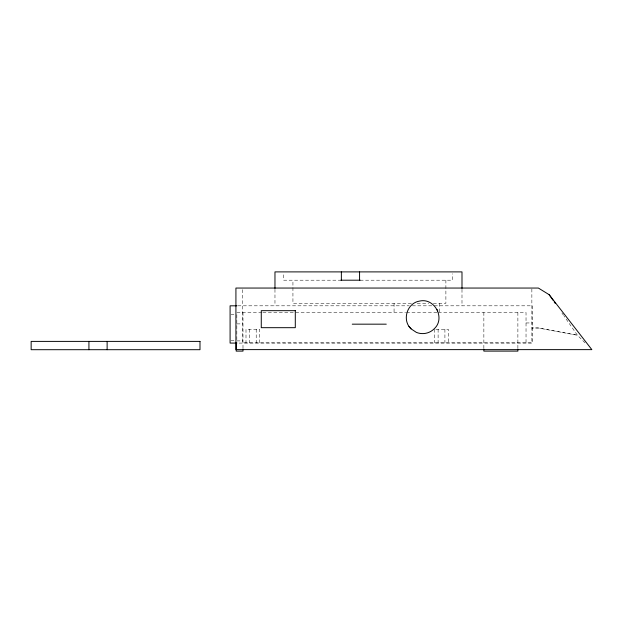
<?xml version="1.0" encoding="UTF-8"?>
<svg xmlns="http://www.w3.org/2000/svg" width="623" height="623" viewBox="0 0 623 623"><rect width="100%" height="100%" fill="white"/><g stroke="black" fill="none" stroke-linecap="round" stroke-linejoin="round"><path stroke-width="0.47" stroke-dasharray="3.12 2.34" d="M341.365 280.194L283.59 280.194L283.59 273.738M360.11 280.194L452.438 280.194L452.438 273.738M411.375 303.339L292.935 303.339L292.935 280.194M417.145 303.339L428.694 303.339M433.304 303.339L445.889 303.339L445.889 280.194M237.846 305.815L409.256 305.815M412.317 305.815L432.658 305.815M434.293 305.815L532.556 305.815L532.556 343.078L237.784 343.078M261.886 312.473L236.826 312.473L236.826 342.705M262.851 312.473L405.604 312.473M406.492 312.473L437.346 312.473M438.304 312.473L526.03 312.473L526.03 343.078M231.055 314.288L233.936 314.288M526.03 322.955L532.556 322.955M236.888 323.89L242.651 323.89M435.859 329.294L448.319 329.294L448.319 342.845M231.055 340.61L233.936 340.61M236.888 340.898L242.651 340.898M584.974 342.782L577.404 335.229L564.119 316.157M561.907 312.98L563.574 315.37M531.863 289.002L531.863 342.845L242.651 342.845L242.651 289.017M517.884 312.473L517.884 349.324M483.861 312.473L483.861 349.324M461.993 289.337L461.993 305.815M444.915 329.294L444.915 342.845M439.27 303.339L439.27 312.473M438.109 329.294L438.109 342.845M434.706 329.294L434.706 342.845M394.063 303.339L394.063 312.473M274.969 289.337L274.969 305.815M259.612 342.845L259.612 329.294L245.999 329.294L245.999 342.845M256.209 329.294L256.209 342.845M249.402 329.294L249.402 342.845M242.993 312.473L242.993 349.176M538.381 327.978L531.863 327.978L538.381 327.994L577.404 335.229L538.381 327.994"/><path stroke-width="0.93" d="M340.843 280.194L360.25 280.194M236.88 305.815L230.089 305.815L230.089 343.078L236.88 343.078M352.252 324.17L386.276 324.17M549.175 294.695L538.381 288.052L235.922 288.052L235.922 349.612L591.85 349.635L549.175 294.695L553.053 300.263M411.009 328.804L416.328 332.363A16.463 16.463 0 0 0 425.805 333.297A16.362 16.362 0 0 0 434.208 328.804C445.78 318.337 434.543 297.327 419.411 301.127C406.944 303.097 401.796 320.253 411.009 328.804L408.976 326.327M554.159 301.851L555.264 303.44M436.933 309.39L437.759 310.939M517.884 349.176L517.884 351.107L483.861 351.107L483.861 349.176M461.993 288.371L461.993 271.893L274.969 271.893L274.969 288.371M359.572 271.893L359.572 280.194M341.365 271.893L341.365 280.194M242.993 349.176L242.993 351.107L236.187 351.107L236.187 343.078M107.125 341.396L107.125 349.698M88.925 341.396L88.925 349.698M295.294 310.675L261.271 310.675L261.271 327.682L295.294 327.682L295.294 310.675M199.991 341.396L31.15 341.396L31.15 349.698L199.991 349.698L199.991 341.396"/></g></svg>
